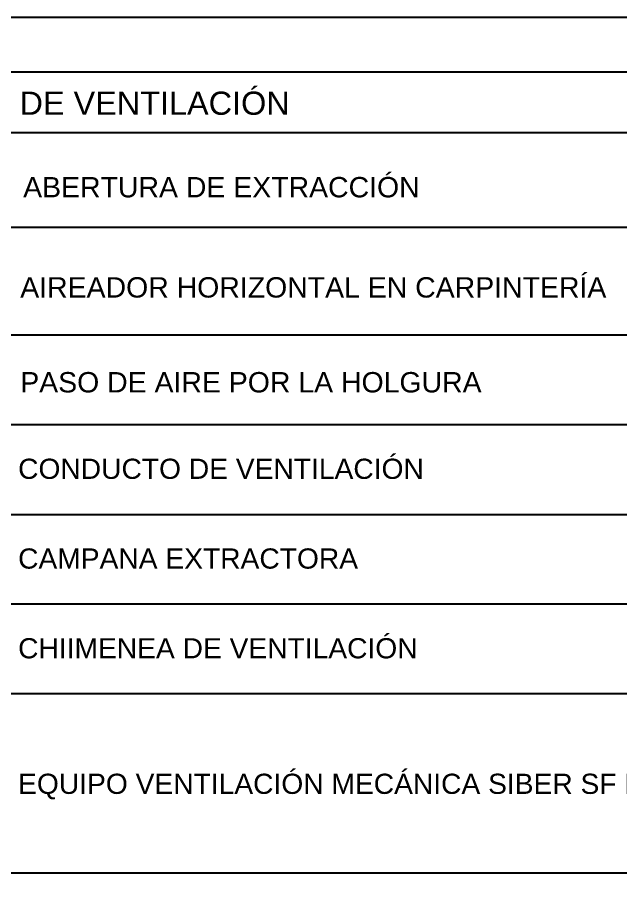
# Model space of a CAD drawing. Header units: millimetres. Extents: x 441156 to 441876, y 4514765 to 4515211.
# Drawn here: x 441318.702 to 441322.035, y 4514933.888 to 4514938.704 of the extents above; entities that cross this region are included whole.
import ezdxf

# ---------------------------------------------------------------- set-up
doc = ezdxf.new("R2010")
doc.units = ezdxf.units.MM
doc.linetypes.add('CONTINUA', pattern=[0])
doc.layers.add('01_cartela', color=6, linetype='Continuous', plot=False)
for name, color, linetype in [('01_textos', 7, 'Continuous'), ('CALEFAC_NOTAS', 7, 'Continuous'), ('VENTILACIÓN NOTAS', 7, 'Continuous')]:
    doc.layers.add(name, color=color, linetype=linetype)
doc.styles.add('Estilo1', font='swissel.ttf')

msp = doc.modelspace()

# ---------------------------------------------------------------- linework, layer by layer
at = {"layer": '01_cartela', "color": 3}
msp.add_lwpolyline([(441294.27109342, 4514938.70368948), (441294.27109342, 4514917.16866547), (441324.90908148, 4514917.16866547), (441324.90908148, 4514938.70368948)], close=True, dxfattribs=at)
at = {"layer": 'CALEFAC_NOTAS', "linetype": 'CONTINUA'}
for p, q in [((441317.70554165, 4514938.40368948), (441324.60908148, 4514938.40368948)), ((441317.70554165, 4514938.06826848), (441324.60908148, 4514938.06826848)), ((441324.60908148, 4514933.97215931), (441317.70554165, 4514933.97215931))]:
    msp.add_line(p, q, dxfattribs=at)
at = {"layer": 'VENTILACIÓN NOTAS', "color": 5}
for p, q in [((441317.70554165, 4514937.5441558), (441324.60908148, 4514937.5441558)), ((441317.70554165, 4514936.94880221), (441324.60908148, 4514936.94880221)), ((441317.70554165, 4514936.45269506), (441324.60908148, 4514936.45269506)), ((441317.70554165, 4514935.95658791), (441324.60908148, 4514935.95658791)), ((441324.60908148, 4514935.46048076), (441317.70554165, 4514935.46048076)), ((441324.60908148, 4514934.96437361), (441317.70554165, 4514934.96437361))]:
    msp.add_line(p, q, dxfattribs=at)

# ---------------------------------------------------------------- texts
at = {"layer": '01_textos', "color": 1, "style": 'Estilo1'}
msp.add_text('LEYENDA DE VENTILACIÓN', height=0.1282612154, dxfattribs=at).set_placement((441317.82703859, 4514938.16539063))
at = {"layer": '01_textos', "color": 5, "style": 'Estilo1'}
for s, height, p in [('ABERTURA DE EXTRACCIÓN', 0.1125098979, (441318.73325394, 4514937.70901186)), ('AIREADOR HORIZONTAL EN CARPINTERÍA', 0.1125098979, (441318.71716279, 4514937.15505501)), ('PASO DE AIRE POR LA HOLGURA', 0.1125098979, (441318.71716279, 4514936.63060677)), ('CONDUCTO DE VENTILACIÓN', 0.1115610713, (441318.70547703, 4514936.15277404)), ('CAMPANA EXTRACTORA', 0.1115610713, (441318.70547702, 4514935.65666689)), ('CHIIMENEA DE VENTILACIÓN', 0.1115610713, (441318.70547703, 4514935.16055974)), ('EQUIPO VENTILACIÓN MECÁNICA SIBER SF ECO HIGRO', 0.1115610713, (441318.70547703, 4514934.41132513))]:
    msp.add_text(s, height=height, dxfattribs=at).set_placement(p)

doc.saveas('drawing.dxf')
